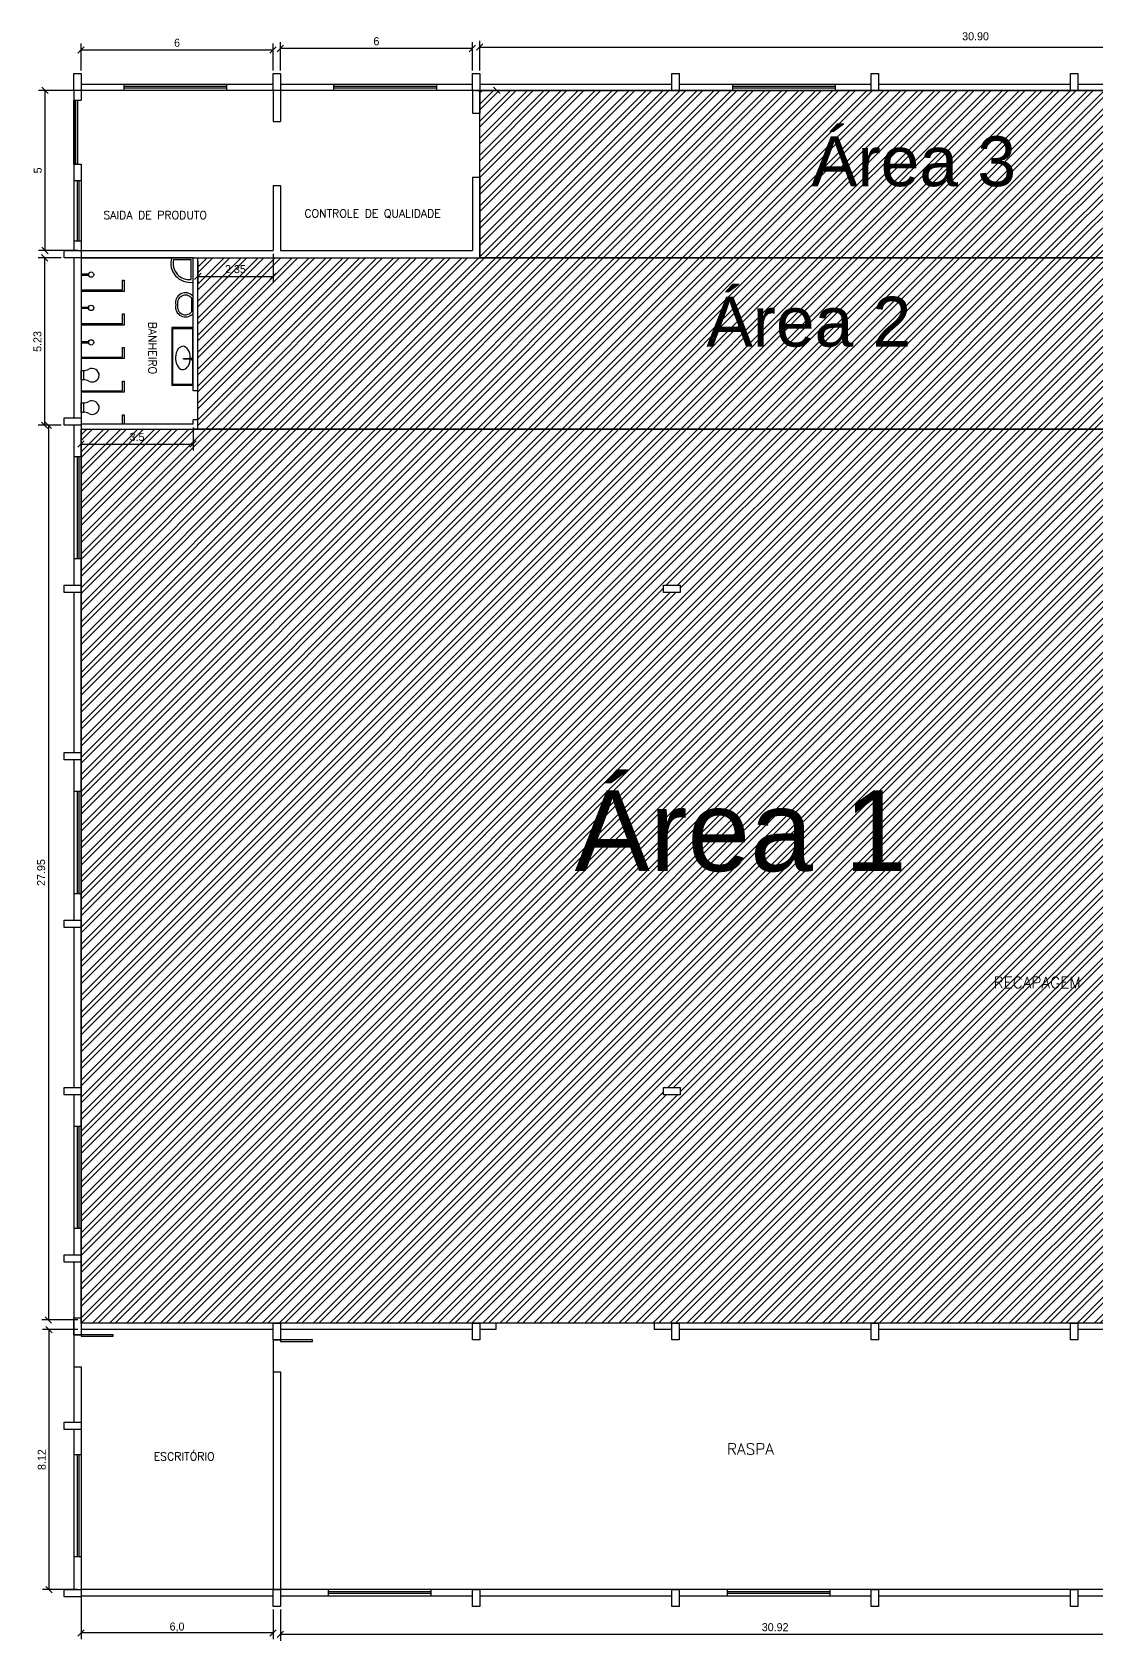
# Model space of a CAD drawing. Extents: x 196 to 487, y -48 to 152.
# Drawn here: x 196.2 to 229.4, y -48.2 to 2.1 of the extents above; entities that cross this region are included whole.
import ezdxf

# ---------------------------------------------------------------- set-up
doc = ezdxf.new("R2010")
doc.units = 0
doc.header["$MEASUREMENT"] = 0
doc.layers.get('0').update_dxf_attribs({"linetype": 'CONTINUOUS'})
doc.layers.get('DEFPOINTS').update_dxf_attribs({"linetype": 'CONTINUOUS'})
for name, color, linetype in [('_ARQ', 5, 'CONTINUOUS'), ('_ARQ-TEXTO', 4, 'CONTINUOUS'), ('_COTAS', 4, 'CONTINUOUS'), ('_ELT-Eletroduto', 7, 'CONTINUOUS'), ('Marcação de areas', 240, 'CONTINUOUS')]:
    doc.layers.add(name, color=color, linetype=linetype)
doc.styles.add('ARIAL', font='arial.ttf')
doc.styles.add('ROMANS', font='romans')
doc.dimstyles.new('LUMINOTECNICO', dxfattribs={"dimscale": 0, "dimtxt": 0.25, "dimasz": 0.2, "dimexe": 0.2, "dimexo": 0.1, "dimgap": 0.1, "dimtad": 1, "dimdsep": 46, "dimtxsty": 'Standard', "dimblk1": 'OBLIQUE', "dimblk2": 'OBLIQUE', "dimsah": 1, "dimcen": 0.2, "dimadec": 1, "dimazin": 0, "dimtfac": 1, "dimtmove": 0, "dimatfit": 3, "dimldrblk": 'OBLIQUE', "dimfxl": 1, "dimtolj": 1, "dimtzin": 0, "dimarcsym": 0})
pattern_1 = [(45, (-0.06533, 3.8444), (-0.26516504, 0.26516504), []), (45, (0.11145, 3.8444), (-0.26516504, 0.26516504), [])]

# ---------------------------------------------------------------- blocks, each defined once
blk = doc.blocks.new('_OBLIQUE')
at = {"color": 0, "linetype": 'ByBlock'}
blk.add_line((-0.5, -0.5), (0.5, 0.5), dxfattribs=at)
blk = doc.blocks.new('*D148')
at = {"layer": '_COTAS', "color": 0, "linetype": 'Continuous', "lineweight": -2, "transparency": 16777216}
for p, q in [((203.931, -47.215), (203.931, -48.19)), ((234.848, -47.215), (234.848, -48.19)), ((234.848, -47.99), (203.931, -47.99))]:
    blk.add_line(p, q, dxfattribs=at)
at = {"layer": 'DEFPOINTS', "color": 0, "linetype": 'Continuous', "transparency": 16777216}
for p in [(203.931, -47.115), (234.848, -47.115), (203.931, -47.99)]:
    blk.add_point(p, dxfattribs=at)
at = {"layer": '_COTAS', "color": 0, "linetype": 'Continuous', "lineweight": -2, "transparency": 16777216, "xscale": 0.2, "yscale": 0.2, "zscale": 0.2, "rotation": 180}
blk.add_blockref('_OBLIQUE', (203.931, -47.99), dxfattribs=at)
at = {"layer": '_COTAS', "color": 0, "linetype": 'Continuous', "lineweight": -2, "transparency": 16777216, "xscale": 0.2, "yscale": 0.2, "zscale": 0.2}
blk.add_blockref('_OBLIQUE', (234.848, -47.99), dxfattribs=at)
at = {"layer": '_COTAS', "color": 0, "linetype": 'Continuous', "transparency": 16777216, "insert": (219.39, -47.765), "char_height": 0.25, "attachment_point": 5}
blk.add_mtext('\\A1;30.92', dxfattribs=at)
blk = doc.blocks.new('*D149')
at = {"layer": '_COTAS', "color": 0, "linetype": 'Continuous', "lineweight": -2, "transparency": 16777216}
for p, q in [((203.931, 0.868), (203.931, 1.753)), ((209.931, 1.553), (203.931, 1.553)), ((209.931, 0.868), (209.931, 1.753))]:
    blk.add_line(p, q, dxfattribs=at)
at = {"layer": 'DEFPOINTS', "color": 0, "linetype": 'Continuous', "transparency": 16777216}
for p in [(203.931, 1.553), (203.931, 0.768), (209.931, 0.768)]:
    blk.add_point(p, dxfattribs=at)
at = {"layer": '_COTAS', "color": 0, "linetype": 'Continuous', "lineweight": -2, "transparency": 16777216, "xscale": 0.2, "yscale": 0.2, "zscale": 0.2, "rotation": 180}
blk.add_blockref('_OBLIQUE', (203.931, 1.553), dxfattribs=at)
at = {"layer": '_COTAS', "color": 0, "linetype": 'Continuous', "lineweight": -2, "transparency": 16777216, "xscale": 0.2, "yscale": 0.2, "zscale": 0.2}
blk.add_blockref('_OBLIQUE', (209.931, 1.553), dxfattribs=at)
at = {"layer": '_COTAS', "color": 0, "linetype": 'Continuous', "transparency": 16777216, "insert": (206.931, 1.778), "char_height": 0.25, "attachment_point": 5}
blk.add_mtext('\\A1;6', dxfattribs=at)
blk = doc.blocks.new('*D150')
at = {"layer": '_COTAS', "color": 0, "linetype": 'Continuous', "lineweight": -2, "transparency": 16777216}
for p, q in [((197.702, 0.868), (197.702, 1.706)), ((203.702, 0.868), (203.702, 1.706)), ((203.702, 1.506), (197.702, 1.506))]:
    blk.add_line(p, q, dxfattribs=at)
at = {"layer": 'DEFPOINTS', "color": 0, "linetype": 'Continuous', "transparency": 16777216}
for p in [(197.702, 1.506), (197.702, 0.768), (203.702, 0.768)]:
    blk.add_point(p, dxfattribs=at)
at = {"layer": '_COTAS', "color": 0, "linetype": 'Continuous', "lineweight": -2, "transparency": 16777216, "xscale": 0.2, "yscale": 0.2, "zscale": 0.2, "rotation": 180}
blk.add_blockref('_OBLIQUE', (197.702, 1.506), dxfattribs=at)
at = {"layer": '_COTAS', "color": 0, "linetype": 'Continuous', "lineweight": -2, "transparency": 16777216, "xscale": 0.2, "yscale": 0.2, "zscale": 0.2}
blk.add_blockref('_OBLIQUE', (203.702, 1.506), dxfattribs=at)
at = {"layer": '_COTAS', "color": 0, "linetype": 'Continuous', "transparency": 16777216, "insert": (200.702, 1.731), "char_height": 0.25, "attachment_point": 5}
blk.add_mtext('\\A1;6', dxfattribs=at)
blk = doc.blocks.new('*D151')
at = {"layer": '_COTAS', "color": 0, "linetype": 'Continuous', "lineweight": -2, "transparency": 16777216}
for p, q in [((197.602, 0.243), (196.374, 0.243)), ((196.574, 0.243), (196.574, -4.757)), ((197.602, -4.757), (196.374, -4.757))]:
    blk.add_line(p, q, dxfattribs=at)
at = {"layer": 'DEFPOINTS', "color": 0, "linetype": 'Continuous', "transparency": 16777216}
for p in [(197.702, 0.243), (196.574, -4.757), (197.702, -4.757)]:
    blk.add_point(p, dxfattribs=at)
at = {"layer": '_COTAS', "color": 0, "linetype": 'Continuous', "lineweight": -2, "transparency": 16777216, "xscale": 0.2, "yscale": 0.2, "zscale": 0.2}
for p, rotation in [((196.574, 0.243), 90), ((196.574, -4.757), 270)]:
    blk.add_blockref('_OBLIQUE', p, dxfattribs=dict(at, rotation=rotation))
at = {"layer": '_COTAS', "color": 0, "linetype": 'Continuous', "transparency": 16777216, "insert": (196.349, -2.257), "char_height": 0.25, "attachment_point": 5, "rotation": 90}
blk.add_mtext('\\A1;5', dxfattribs=at)
blk = doc.blocks.new('*D158')
at = {"layer": '_COTAS', "color": 0, "linetype": 'Continuous', "lineweight": -2, "transparency": 16777216}
for p, q in [((197.702, -10.436), (197.702, -11.006)), ((201.202, -10.286), (201.202, -11.006)), ((197.702, -10.806), (201.202, -10.806))]:
    blk.add_line(p, q, dxfattribs=at)
at = {"layer": 'DEFPOINTS', "color": 0, "linetype": 'Continuous', "transparency": 16777216}
for p in [(197.702, -10.336), (201.202, -10.186), (201.202, -10.806)]:
    blk.add_point(p, dxfattribs=at)
at = {"layer": '_COTAS', "color": 0, "linetype": 'Continuous', "lineweight": -2, "transparency": 16777216, "xscale": 0.2, "yscale": 0.2, "zscale": 0.2, "rotation": 180}
blk.add_blockref('_OBLIQUE', (197.702, -10.806), dxfattribs=at)
at = {"layer": '_COTAS', "color": 0, "linetype": 'Continuous', "lineweight": -2, "transparency": 16777216, "xscale": 0.2, "yscale": 0.2, "zscale": 0.2}
blk.add_blockref('_OBLIQUE', (201.202, -10.806), dxfattribs=at)
at = {"layer": '_COTAS', "color": 0, "linetype": 'Continuous', "transparency": 16777216, "insert": (199.452, -10.581), "char_height": 0.25, "attachment_point": 5}
blk.add_mtext('\\A1;3.5', dxfattribs=at)
blk = doc.blocks.new('*D152')
at = {"layer": '_COTAS', "color": 0, "linetype": 'Continuous', "lineweight": -2, "transparency": 16777216}
for p, q in [((197.078, -4.986), (196.365, -4.986)), ((196.565, -4.986), (196.565, -10.215)), ((197.078, -10.215), (196.365, -10.215))]:
    blk.add_line(p, q, dxfattribs=at)
at = {"layer": 'DEFPOINTS', "color": 0, "linetype": 'Continuous', "transparency": 16777216}
for p in [(197.178, -4.986), (196.565, -10.215), (197.178, -10.215)]:
    blk.add_point(p, dxfattribs=at)
at = {"layer": '_COTAS', "color": 0, "linetype": 'Continuous', "lineweight": -2, "transparency": 16777216, "xscale": 0.2, "yscale": 0.2, "zscale": 0.2}
for p, rotation in [((196.565, -4.986), 90), ((196.565, -10.215), 270)]:
    blk.add_blockref('_OBLIQUE', p, dxfattribs=dict(at, rotation=rotation))
at = {"layer": '_COTAS', "color": 0, "linetype": 'Continuous', "transparency": 16777216, "insert": (196.34, -7.6), "char_height": 0.25, "attachment_point": 5, "rotation": 90}
blk.add_mtext('\\A1;5.23', dxfattribs=at)
blk = doc.blocks.new('*D153')
at = {"layer": '_COTAS', "color": 0, "linetype": 'Continuous', "lineweight": -2, "transparency": 16777216}
for p, q in [((203.702, -4.857), (203.702, -5.766)), ((201.352, -5.086), (201.352, -5.766)), ((201.352, -5.566), (203.702, -5.566))]:
    blk.add_line(p, q, dxfattribs=at)
at = {"layer": 'DEFPOINTS', "color": 0, "linetype": 'Continuous', "transparency": 16777216}
for p in [(201.352, -4.986), (203.702, -4.757), (203.702, -5.566)]:
    blk.add_point(p, dxfattribs=at)
at = {"layer": '_COTAS', "color": 0, "linetype": 'Continuous', "lineweight": -2, "transparency": 16777216, "xscale": 0.2, "yscale": 0.2, "zscale": 0.2, "rotation": 180}
blk.add_blockref('_OBLIQUE', (201.352, -5.566), dxfattribs=at)
at = {"layer": '_COTAS', "color": 0, "linetype": 'Continuous', "lineweight": -2, "transparency": 16777216, "xscale": 0.2, "yscale": 0.2, "zscale": 0.2}
blk.add_blockref('_OBLIQUE', (203.702, -5.566), dxfattribs=at)
at = {"layer": '_COTAS', "color": 0, "linetype": 'Continuous', "transparency": 16777216, "insert": (202.527, -5.341), "char_height": 0.25, "attachment_point": 5}
blk.add_mtext('\\A1;2.35', dxfattribs=at)
blk = doc.blocks.new('*D154')
at = {"layer": '_COTAS', "color": 0, "linetype": 'Continuous', "lineweight": -2, "transparency": 16777216}
for p, q in [((197.078, -10.215), (196.482, -10.215)), ((196.682, -10.215), (196.682, -38.166)), ((197.602, -38.166), (196.482, -38.166))]:
    blk.add_line(p, q, dxfattribs=at)
at = {"layer": 'DEFPOINTS', "color": 0, "linetype": 'Continuous', "transparency": 16777216}
for p in [(197.178, -10.215), (196.682, -38.166), (197.702, -38.166)]:
    blk.add_point(p, dxfattribs=at)
at = {"layer": '_COTAS', "color": 0, "linetype": 'Continuous', "lineweight": -2, "transparency": 16777216, "xscale": 0.2, "yscale": 0.2, "zscale": 0.2}
for p, rotation in [((196.682, -10.215), 90), ((196.682, -38.166), 270)]:
    blk.add_blockref('_OBLIQUE', p, dxfattribs=dict(at, rotation=rotation))
at = {"layer": '_COTAS', "color": 0, "linetype": 'Continuous', "transparency": 16777216, "insert": (196.457, -24.19), "char_height": 0.25, "attachment_point": 5, "rotation": 90}
blk.add_mtext('\\A1;27.95', dxfattribs=at)
blk = doc.blocks.new('*D155')
at = {"layer": '_COTAS', "color": 0, "linetype": 'Continuous', "lineweight": -2, "transparency": 16777216}
for p, q in [((197.602, -38.466), (196.501, -38.466)), ((196.701, -38.466), (196.701, -46.59)), ((197.602, -46.59), (196.501, -46.59))]:
    blk.add_line(p, q, dxfattribs=at)
at = {"layer": 'DEFPOINTS', "color": 0, "linetype": 'Continuous', "transparency": 16777216}
for p in [(197.702, -38.466), (196.701, -46.59), (197.702, -46.59)]:
    blk.add_point(p, dxfattribs=at)
at = {"layer": '_COTAS', "color": 0, "linetype": 'Continuous', "lineweight": -2, "transparency": 16777216, "xscale": 0.2, "yscale": 0.2, "zscale": 0.2}
for p, rotation in [((196.701, -38.466), 90), ((196.701, -46.59), 270)]:
    blk.add_blockref('_OBLIQUE', p, dxfattribs=dict(at, rotation=rotation))
at = {"layer": '_COTAS', "color": 0, "linetype": 'Continuous', "transparency": 16777216, "insert": (196.476, -42.528), "char_height": 0.25, "attachment_point": 5, "rotation": 90}
blk.add_mtext('\\A1;8.12', dxfattribs=at)

msp = doc.modelspace()

# ---------------------------------------------------------------- hatches: boundary and pattern name
at = {"layer": '_ELT-Eletroduto', "linetype": 'Continuous', "true_color": 0x139b48}
h = msp.add_hatch(dxfattribs=at)
h.set_pattern_fill('ANSI32', color=114)
h.set_pattern_definition(pattern_1)
h.paths.add_polyline_path([(241.077, 0.243), (210.16, 0.243), (210.16, -4.986), (241.077, -4.986)])
at = {"layer": '_ELT-Eletroduto', "linetype": 'Continuous', "true_color": 0xf27172}
h = msp.add_hatch(dxfattribs=at)
h.set_pattern_fill('ANSI32', color=11)
h.set_pattern_definition(pattern_1)
h.paths.add_polyline_path([(241.077, -4.986), (210.16, -4.986), (201.352, -4.986), (201.352, -10.336), (241.077, -10.336)])
h.paths.add_polyline_path([(202.09, -5.529), (202.965, -5.529), (202.965, -5.154), (202.09, -5.154)], flags=24)
at = {"layer": '_ELT-Eletroduto', "linetype": 'Continuous', "true_color": 0xf4ee51}
h = msp.add_hatch(dxfattribs=at)
h.set_pattern_fill('ANSI32', color=41)
h.set_pattern_definition(pattern_1)
h.paths.add_polyline_path([(197.702, -10.336), (197.702, -38.266), (241.074, -38.266), (241.074, -10.336)])
h.paths.add_polyline_path([(215.898, -15.444), (215.898, -15.215), (216.423, -15.215), (216.423, -15.444)], flags=16)
h.paths.add_polyline_path([(215.898, -30.903), (216.423, -30.903), (216.423, -31.132), (215.898, -31.132)], flags=16)
h.paths.add_polyline_path([(234.586, -15.444), (234.586, -15.215), (235.11, -15.215), (235.11, -15.444)], flags=16)
h.paths.add_polyline_path([(234.586, -30.903), (235.11, -30.903), (235.11, -31.132), (234.586, -31.132)], flags=16)
h.paths.add_polyline_path([(237.931, -37.741), (238.223, -37.741), (238.223, -37.366), (237.931, -37.366)], flags=24)
h.paths.add_polyline_path([(199.14, -10.768), (199.765, -10.768), (199.765, -10.393), (199.14, -10.393)], flags=24)

# ---------------------------------------------------------------- linework, layer by layer
at = {"layer": '_ARQ', "linetype": 'Continuous'}
for p, q in [((210.16, 0.868), (210.16, 1.797)), ((234.848, 0.243), (197.702, 0.243)), ((197.702, 0.243), (197.702, -0.063)), ((203.702, 0.243), (203.702, -0.73)), ((203.931, 0.243), (203.931, -0.73)), ((209.931, 0.243), (209.931, -0.463)), ((210.031, 0.243), (210.894, 0.243)), ((210.16, 0.243), (210.16, -0.463)), ((197.473, -0.063), (197.702, -0.063)), ((197.512, -2.063), (197.512, -0.063)), ((197.538, -2.063), (197.538, -0.063)), ((209.931, -0.463), (210.16, -0.463)), ((203.702, -0.73), (203.931, -0.73)), ((197.473, -2.063), (197.702, -2.063)), ((197.702, -2.063), (197.702, -38.626)), ((209.931, -2.463), (209.931, -4.757)), ((209.931, -2.463), (210.16, -2.463)), ((210.16, -2.463), (210.16, -4.986)), ((203.702, -2.73), (203.702, -4.757)), ((203.702, -2.73), (203.931, -2.73)), ((203.931, -2.73), (203.931, -4.757)), ((197.702, -4.757), (203.702, -4.757)), ((197.702, -4.986), (210.16, -4.986)), ((203.931, -4.757), (209.931, -4.757)), ((200.59, -5.043), (201.142, -5.043)), ((201.142, -5.664), (201.142, -5.043)), ((201.352, -5.086), (201.352, -5.678)), ((201.157, -6.24), (201.157, -6.678)), ((200.903, -8.132), (201.1, -8.132)), ((200.903, -8.154), (200.903, -8.132)), ((201.099, -8.154), (200.903, -8.154)), ((201.113, -8.143), (201.097, -8.143)), ((201.113, -8.145), (201.097, -8.145)), ((201.113, -8.146), (201.097, -8.146)), ((201.107, -8.12), (201.118, -8.131)), ((201.107, -8.169), (201.118, -8.158)), ((201.108, -8.119), (201.119, -8.13)), ((201.108, -8.17), (201.119, -8.159)), ((201.109, -8.118), (201.12, -8.129)), ((201.109, -8.171), (201.12, -8.16)), ((201.132, -8.124), (201.132, -8.108)), ((201.132, -8.181), (201.132, -8.165)), ((201.134, -8.124), (201.134, -8.108)), ((201.134, -8.181), (201.134, -8.165)), ((201.135, -8.124), (201.135, -8.108)), ((201.135, -8.181), (201.135, -8.165)), ((201.147, -8.129), (201.159, -8.118)), ((201.147, -8.16), (201.158, -8.171)), ((201.148, -8.13), (201.16, -8.119)), ((201.148, -8.159), (201.159, -8.17)), ((201.149, -8.131), (201.161, -8.12)), ((201.149, -8.158), (201.16, -8.169)), ((201.154, -8.143), (201.17, -8.143)), ((201.154, -8.145), (201.17, -8.145)), ((201.154, -8.146), (201.17, -8.146)), ((201.202, -10.186), (201.202, -10.043)), ((201.352, -10.336), (201.352, -10.043)), ((197.473, -38.626), (197.702, -38.626)), ((210.659, -38.266), (210.659, -38.466)), ((215.612, -38.266), (215.612, -38.466)), ((203.702, -38.79), (203.702, -46.59)), ((203.702, -38.79), (203.931, -38.79)), ((197.473, -39.626), (197.702, -39.626)), ((197.702, -39.626), (197.702, -46.59)), ((203.702, -39.79), (203.931, -39.79)), ((203.931, -39.79), (203.931, -46.59)), ((203.702, -47.215), (203.702, -48.142))]:
    msp.add_line(p, q, dxfattribs=at)
at = {"layer": '_ARQ'}
for p, q in [((197.473, 0.243), (197.473, -4.757)), ((197.702, 0.443), (203.702, 0.443)), ((199.046, 0.243), (199.046, 0.446)), ((199.046, 0.381), (202.243, 0.381)), ((199.046, 0.328), (202.243, 0.328)), ((202.246, 0.446), (202.246, 0.243)), ((203.931, 0.443), (209.931, 0.443)), ((205.604, 0.241), (205.604, 0.443)), ((205.604, 0.378), (208.801, 0.378)), ((205.604, 0.325), (208.801, 0.325)), ((208.804, 0.443), (208.804, 0.241)), ((210.16, 0.443), (216.16, 0.443)), ((216.39, 0.443), (222.39, 0.443)), ((218.063, 0.241), (218.063, 0.443)), ((218.063, 0.378), (221.26, 0.378)), ((218.063, 0.325), (221.26, 0.325)), ((221.263, 0.443), (221.263, 0.241)), ((222.619, 0.443), (228.619, 0.443)), ((228.848, 0.443), (234.848, 0.443)), ((197.499, -2.57), (197.702, -2.57)), ((197.584, -2.57), (197.584, -4.461)), ((197.637, -2.57), (197.637, -4.461)), ((197.702, -4.464), (197.499, -4.464)), ((197.473, -4.986), (197.473, -9.986)), ((197.702, -4.986), (197.702, -13.336)), ((201.202, -4.986), (197.702, -4.986)), ((201.202, -9.143), (201.202, -4.986)), ((201.352, -9.143), (201.352, -4.986)), ((197.702, -5.486), (197.932, -5.486)), ((197.932, -5.486), (197.932, -5.535)), ((197.702, -5.986), (199.002, -5.986)), ((197.932, -5.535), (197.708, -5.535)), ((199.002, -5.986), (199.002, -5.686)), ((199.002, -5.686), (199.052, -5.686)), ((199.052, -5.686), (199.052, -6.036)), ((199.052, -6.036), (197.702, -6.036)), ((197.702, -6.524), (197.932, -6.524)), ((197.932, -6.524), (197.932, -6.573)), ((197.932, -6.573), (197.708, -6.573)), ((199.002, -6.736), (199.052, -6.736)), ((199.002, -7.036), (199.002, -6.736)), ((199.052, -6.736), (199.052, -7.086)), ((197.702, -7.036), (199.002, -7.036)), ((199.052, -7.086), (197.702, -7.086)), ((200.541, -7.161), (200.541, -8.978)), ((201.202, -7.161), (200.541, -7.161)), ((197.702, -7.604), (197.932, -7.604)), ((197.932, -7.653), (197.708, -7.653)), ((197.932, -7.604), (197.932, -7.653)), ((199.002, -7.786), (199.052, -7.786)), ((199.002, -8.086), (199.002, -7.786)), ((199.052, -7.786), (199.052, -8.136)), ((197.702, -8.086), (199.002, -8.086)), ((199.052, -8.136), (197.702, -8.136)), ((199.002, -9.136), (199.002, -8.836)), ((199.002, -8.836), (199.052, -8.836)), ((199.052, -8.836), (199.052, -9.186)), ((201.202, -8.978), (200.541, -8.978)), ((197.702, -9.136), (199.002, -9.136)), ((199.052, -9.186), (197.702, -9.186)), ((201.352, -9.143), (201.202, -9.143)), ((199.002, -9.886), (199.052, -9.886)), ((199.002, -10.186), (199.002, -9.886)), ((199.052, -9.886), (199.052, -10.186)), ((201.352, -10.043), (201.202, -10.043)), ((197.473, -10.215), (197.473, -15.215)), ((201.202, -10.186), (197.702, -10.186)), ((197.702, -10.336), (201.352, -10.336)), ((201.352, -10.336), (201.202, -10.336)), ((197.499, -11.192), (197.702, -11.192)), ((197.584, -11.192), (197.584, -14.389)), ((197.637, -11.192), (197.637, -14.389)), ((197.702, -14.392), (197.499, -14.392)), ((197.473, -15.444), (197.473, -20.444)), ((197.473, -20.673), (197.473, -25.673)), ((197.499, -21.65), (197.702, -21.65)), ((197.584, -21.65), (197.584, -24.847)), ((197.637, -21.65), (197.637, -24.847)), ((197.702, -24.85), (197.499, -24.85)), ((197.473, -25.903), (197.473, -30.903)), ((197.473, -31.132), (197.473, -36.132)), ((197.499, -32.109), (197.702, -32.109)), ((197.584, -32.109), (197.584, -35.306)), ((197.637, -32.109), (197.637, -35.306)), ((197.702, -35.309), (197.499, -35.309)), ((197.473, -36.361), (197.473, -41.361)), ((241.074, -38.266), (197.702, -38.266)), ((203.702, -38.466), (197.702, -38.466)), ((209.931, -38.466), (203.931, -38.466)), ((210.659, -38.466), (210.16, -38.466)), ((216.16, -38.466), (215.612, -38.466)), ((222.39, -38.466), (216.39, -38.466)), ((228.619, -38.466), (222.619, -38.466)), ((234.848, -38.466), (228.848, -38.466)), ((197.473, -41.59), (197.473, -46.59)), ((197.499, -42.369), (197.702, -42.369)), ((197.584, -42.369), (197.584, -45.567)), ((197.637, -42.369), (197.637, -45.567)), ((197.702, -45.569), (197.499, -45.569)), ((250.877, -46.59), (197.702, -46.59)), ((205.437, -46.79), (205.437, -46.587)), ((205.437, -46.652), (208.634, -46.652)), ((205.437, -46.706), (208.634, -46.706)), ((208.637, -46.587), (208.637, -46.79)), ((217.896, -46.79), (217.896, -46.587)), ((217.896, -46.652), (221.093, -46.652)), ((217.896, -46.706), (221.093, -46.706)), ((221.096, -46.587), (221.096, -46.79)), ((203.702, -46.79), (197.702, -46.79)), ((209.931, -46.79), (203.931, -46.79)), ((216.16, -46.79), (210.16, -46.79)), ((222.39, -46.79), (216.39, -46.79)), ((228.619, -46.79), (222.619, -46.79)), ((234.848, -46.79), (228.848, -46.79))]:
    msp.add_line(p, q, dxfattribs=at)
for points in [[(197.702, 0.768), (197.702, 0.243), (197.473, 0.243), (197.473, 0.768)], [(203.931, 0.768), (203.931, 0.243), (203.702, 0.243), (203.702, 0.768)], [(210.16, 0.768), (210.16, 0.243), (209.931, 0.243), (209.931, 0.768)], [(216.39, 0.768), (216.39, 0.243), (216.16, 0.243), (216.16, 0.768)], [(222.619, 0.768), (222.619, 0.243), (222.39, 0.243), (222.39, 0.768)], [(228.848, 0.768), (228.848, 0.243), (228.619, 0.243), (228.619, 0.768)], [(197.178, -4.757), (197.702, -4.757), (197.702, -4.986), (197.178, -4.986)], [(197.775, -8.507), (197.775, -8.802), (197.702, -8.802), (197.702, -8.507)], [(197.775, -9.517), (197.775, -9.813), (197.702, -9.813), (197.702, -9.517)], [(197.178, -9.986), (197.702, -9.986), (197.702, -10.215), (197.178, -10.215)], [(197.178, -15.215), (197.702, -15.215), (197.702, -15.444), (197.178, -15.444)], [(215.898, -15.215), (216.423, -15.215), (216.423, -15.444), (215.898, -15.444)], [(197.178, -20.444), (197.702, -20.444), (197.702, -20.673), (197.178, -20.673)], [(197.178, -25.673), (197.702, -25.673), (197.702, -25.903), (197.178, -25.903)], [(197.178, -30.903), (197.702, -30.903), (197.702, -31.132), (197.178, -31.132)], [(215.898, -30.903), (216.423, -30.903), (216.423, -31.132), (215.898, -31.132)], [(197.178, -36.132), (197.702, -36.132), (197.702, -36.361), (197.178, -36.361)], [(197.702, -38.102), (197.702, -38.626), (197.473, -38.626), (197.473, -38.102)], [(203.931, -38.266), (203.931, -38.79), (203.702, -38.79), (203.702, -38.266)], [(210.16, -38.266), (210.16, -38.79), (209.931, -38.79), (209.931, -38.266)], [(216.39, -38.266), (216.39, -38.79), (216.16, -38.79), (216.16, -38.266)], [(222.619, -38.266), (222.619, -38.79), (222.39, -38.79), (222.39, -38.266)], [(228.848, -38.266), (228.848, -38.79), (228.619, -38.79), (228.619, -38.266)], [(197.178, -41.361), (197.702, -41.361), (197.702, -41.59), (197.178, -41.59)], [(197.178, -46.59), (197.702, -46.59), (197.702, -46.819), (197.178, -46.819)], [(203.931, -46.59), (203.931, -47.115), (203.702, -47.115), (203.702, -46.59)], [(210.16, -46.59), (210.16, -47.115), (209.931, -47.115), (209.931, -46.59)], [(216.39, -46.59), (216.39, -47.115), (216.16, -47.115), (216.16, -46.59)], [(222.619, -46.59), (222.619, -47.115), (222.39, -47.115), (222.39, -46.59)], [(228.848, -46.59), (228.848, -47.115), (228.619, -47.115), (228.619, -46.59)]]:
    msp.add_lwpolyline(points, close=True, dxfattribs=at)
at = {"layer": '_ARQ', "linetype": 'Continuous'}
for points in [[(197.473, -0.063), (197.587, -0.063), (197.587, -2.063), (197.473, -2.063)], [(200.572, -7.192), (201.182, -7.192), (201.182, -8.947), (200.572, -8.947)], [(198.702, -38.626), (197.702, -38.626), (197.702, -38.676), (198.702, -38.676)], [(204.931, -38.79), (203.931, -38.79), (203.931, -38.84), (204.931, -38.84)]]:
    msp.add_lwpolyline(points, close=True, dxfattribs=at)
at = {"layer": '_ARQ'}
for centre in [(198.016, -5.511), (198.016, -6.549), (198.016, -7.628)]:
    msp.add_circle(centre, 0.0841, dxfattribs=at)
at = {"layer": '_ARQ', "linetype": 'Continuous'}
for radius in [0.0363, 0.0206]:
    msp.add_circle((201.134, -8.145), radius, dxfattribs=at)
for centre, radius, start, end in [((201.106, -5.157), 0.596, 163.3317, 279.2567), ((201.092, -5.153), 0.514, 167.6282, 275.6183)]:
    msp.add_arc(centre, radius, start, end, dxfattribs=at)
at = {"layer": '_ARQ'}
for centre, radius, start, end in [((200.965, -6.388), 0.311, 40.5713, 192.607), ((200.966, -6.523), 0.311, 167.4754, 319.5111), ((200.965, -6.404), 0.252, 40.5713, 192.607), ((200.965, -6.514), 0.252, 167.4754, 319.5111), ((197.799, -8.242), 0.265, 264.7974, 302.622), ((198.043, -8.674), 0.231, 2.7533, 115.848), ((197.799, -9.066), 0.265, 57.378, 95.2026), ((198.043, -8.632), 0.233, 244.4474, 352.0129), ((197.799, -9.253), 0.265, 264.7974, 302.622), ((198.043, -9.685), 0.231, 2.7533, 115.848), ((197.799, -10.077), 0.265, 57.378, 95.2026), ((198.043, -9.643), 0.233, 244.4474, 352.0129)]:
    msp.add_arc(centre, radius, start, end, dxfattribs=at)
at = {"layer": '_ARQ', "linetype": 'Continuous'}
msp.add_ellipse((200.885, -8.114), major_axis=(0, -0.364), ratio=0.6369, start_param=1.574969, end_param=7.687357, dxfattribs=at)
at = {"layer": '_COTAS', "linetype": 'Continuous'}
for p, q in [((210.16, 1.597), (241.074, 1.597)), ((197.702, -46.69), (197.702, -48.142)), ((203.702, -47.942), (197.702, -47.942))]:
    msp.add_line(p, q, dxfattribs=at)
at = {"layer": 'Marcação de areas', "linetype": 'Continuous'}
for points in [[(210.16, 0.243), (241.077, 0.243), (241.077, -4.986), (210.16, -4.986)], [(201.352, -4.986), (241.077, -4.986), (241.077, -10.336), (201.352, -10.336)], [(197.702, -10.336), (241.074, -10.336), (241.074, -38.266), (197.702, -38.266)]]:
    msp.add_lwpolyline(points, close=True, dxfattribs=at)

# ---------------------------------------------------------------- block references
at = {"layer": '_ARQ', "linetype": 'Continuous', "xscale": 0.2, "yscale": 0.2, "zscale": 0.2}
for p, rotation in [((210.16, 1.597), 180), ((210.694, 0.243), 90), ((197.702, -47.942), 180)]:
    msp.add_blockref('_OBLIQUE', p, dxfattribs=dict(at, rotation=rotation))
msp.add_blockref('_OBLIQUE', (203.702, -47.942), dxfattribs=at)

# ---------------------------------------------------------------- texts
at = {"layer": '_ARQ-TEXTO', "style": 'ROMANS'}
for s, height, p in [('CONTROLE DE QUALIDADE', 0.25, (204.679, -3.724)), ('SAIDA DE PRODUTO', 0.25, (198.4, -3.776)), ('RECAPAGEM', 0.35, (226.211, -27.799)), ('RASPA', 0.35, (217.882, -42.373)), ('ESCRITÓRIO', 0.25, (199.971, -42.555))]:
    msp.add_text(s, height=height, dxfattribs=at).set_placement(p)
msp.add_text('BANHEIRO', height=0.25, rotation=270, dxfattribs=at).set_placement((199.813, -6.981))
at = {"layer": '_COTAS', "linetype": 'Continuous', "char_height": 0.25, "attachment_point": 5}
for s, insert in [('30.90', (225.651, 1.933)), ('6,0', (200.702, -47.767))]:
    msp.add_mtext(s, dxfattribs=dict(at, insert=insert))
at = {"layer": 'Marcação de areas', "linetype": 'Continuous', "attachment_point": 1, "style": 'ARIAL'}
for s, width, gutter_width, heights, insert, char_height in [('{\\C7;Área 3}', 6.93735, 7.779, [1.567], (220.514, -1.192), 1.55573), ('{\\C7;Área 2}', 6.93735, 7.779, [1.567], (217.241, -6.202), 1.55573), ('{\\C7;Área 1}', 11.25134, 12.616, [2.542], (213.125, -21.622), 2.52316)]:
    msp.add_mtext_dynamic_manual_height_columns(s, width=width, gutter_width=gutter_width, heights=heights, dxfattribs=dict(at, insert=insert, char_height=char_height))

# ---------------------------------------------------------------- dimensions: what is measured, and where the dimension line sits
at = {"layer": '_COTAS', "linetype": 'Continuous'}
for base, p1, p2, picture, middle in [((197.702, 1.506), (203.702, 0.768), (197.702, 0.768), '*D150', (200.702, 1.731)), ((203.931, 1.553), (209.931, 0.768), (203.931, 0.768), '*D149', (206.931, 1.778)), ((203.702, -5.566), (201.352, -4.986), (203.702, -4.757), '*D153', (202.527, -5.341)), ((201.202, -10.806), (197.702, -10.336), (201.202, -10.186), '*D158', (199.452, -10.581)), ((203.931, -47.99), (234.848, -47.115), (203.931, -47.115), '*D148', (219.39, -47.765))]:
    dim = msp.add_linear_dim(base=base, p1=p1, p2=p2, dimstyle='LUMINOTECNICO', override={"dimscale": 1}, dxfattribs=at)
    dim.commit()
    dim.dimension.update_dxf_attribs({"geometry": picture, "text_midpoint": middle})
for base, p1, p2, picture, middle in [((196.574, -4.757), (197.702, 0.243), (197.702, -4.757), '*D151', (196.349, -2.257)), ((196.565, -10.215), (197.178, -4.986), (197.178, -10.215), '*D152', (196.34, -7.6)), ((196.682, -38.166), (197.178, -10.215), (197.702, -38.166), '*D154', (196.457, -24.19)), ((196.701, -46.59), (197.702, -38.466), (197.702, -46.59), '*D155', (196.476, -42.528))]:
    dim = msp.add_linear_dim(base=base, p1=p1, p2=p2, angle=90, dimstyle='LUMINOTECNICO', override={"dimscale": 1}, dxfattribs=at)
    dim.commit()
    dim.dimension.update_dxf_attribs({"geometry": picture, "text_midpoint": middle})

doc.saveas('drawing.dxf')
